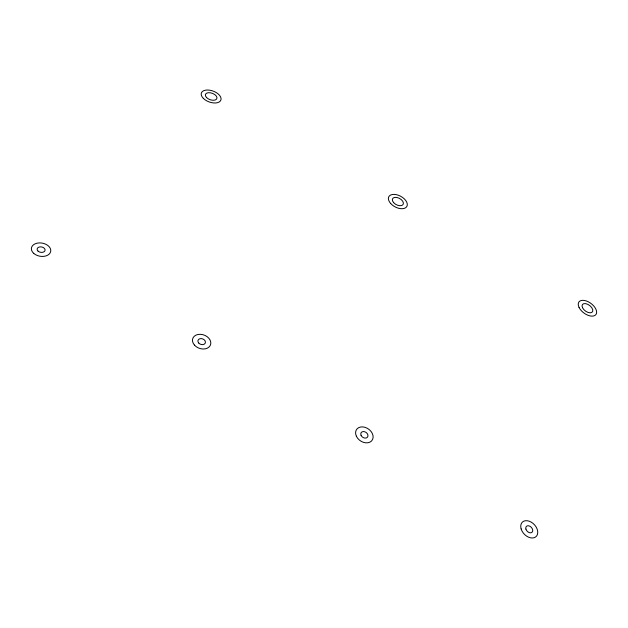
<?xml version="1.0" encoding="UTF-8"?>
<svg xmlns="http://www.w3.org/2000/svg" width="628" height="628" viewBox="0 0 628 628"><rect width="100%" height="100%" fill="white"/><g stroke="black" fill="none" stroke-linecap="round" stroke-linejoin="round"><path stroke-width="0.94" d="M521.122 528.894A9.977 6.939 46.4 0 0 535.519 537.05A9.977 6.939 46.4 0 0 531.1 522.064A9.977 6.939 46.4 0 0 521.122 528.894M525.911 529.09A4.098 2.85 46.4 0 0 531.822 532.466A4.098 2.85 46.4 0 0 530.032 526.311A4.098 2.85 46.4 0 0 525.911 529.09M356.359 436.185A9.467 7.159 35 0 0 371.486 441.044A9.467 7.159 35 0 0 365.213 427.385A9.467 7.159 35 0 0 356.359 436.185M361.076 435.353A3.886 2.944 35 0 0 367.294 437.371A3.886 2.944 35 0 0 364.742 431.758A3.886 2.944 35 0 0 361.076 435.353M194.445 345.086A9.428 7.049 19.8 0 0 210.184 345.581A9.428 7.049 19.8 0 0 200.308 334.3A9.428 7.049 19.8 0 0 194.445 345.086M198.699 343.014A3.87 2.897 19.8 0 0 205.168 343.241A3.87 2.897 19.8 0 0 201.133 338.594A3.87 2.897 19.8 0 0 198.699 343.014M33.7 253.351A9.789 6.657 9.9 0 0 50.24 252.746A9.789 6.657 9.9 0 0 39.281 242.91A9.789 6.657 9.9 0 0 33.7 253.351M38.065 251.137A4.019 2.732 9.9 0 0 44.863 250.91A4.019 2.732 9.9 0 0 40.388 246.859A4.019 2.732 9.9 0 0 38.065 251.137M579.047 307.406A10.582 5.95 36.6 0 0 594.912 315.452A10.582 5.95 36.6 0 0 588.358 301.825A10.582 5.95 36.6 0 0 579.047 307.406M582.517 307.696A6.202 3.485 36.6 0 0 591.819 312.43A6.202 3.485 36.6 0 0 587.996 304.447A6.202 3.485 36.6 0 0 582.517 307.696M390.647 203.472A10.252 5.997 28.2 0 0 406.779 206.581A10.252 5.997 28.2 0 0 396.119 194.617A10.252 5.997 28.2 0 0 390.647 203.472M393.63 202.632A6.005 3.517 28.2 0 0 403.09 204.485A6.005 3.517 28.2 0 0 396.865 197.467A6.005 3.517 28.2 0 0 393.63 202.632M203.323 98.368A10.386 5.785 20 0 0 220.389 100.959A10.386 5.785 20 0 0 209.689 90.189A10.386 5.785 20 0 0 203.323 98.368M206.565 97.56A6.084 3.391 20 0 0 216.574 99.106A6.084 3.391 20 0 0 210.325 92.779A6.084 3.391 20 0 0 206.565 97.56"/></g></svg>
